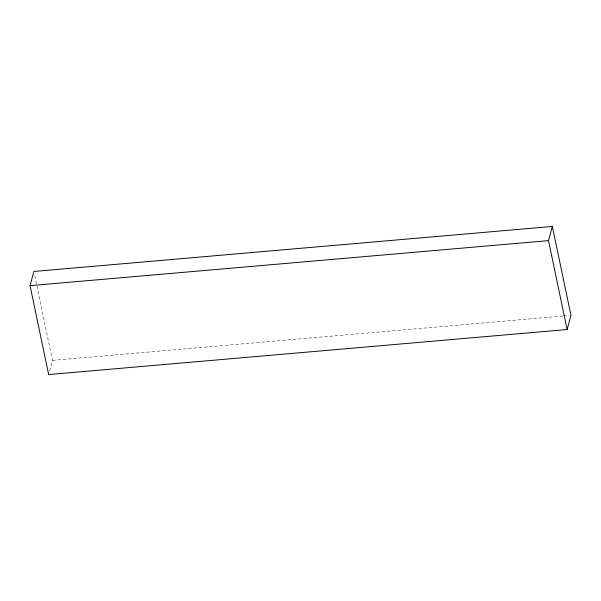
<?xml version="1.0" encoding="UTF-8"?>
<svg xmlns="http://www.w3.org/2000/svg" width="601" height="601" viewBox="0 0 601 601"><rect width="100%" height="100%" fill="white"/><g stroke="black" fill="none" stroke-linecap="round" stroke-linejoin="round"><path stroke-width="0.45" stroke-dasharray="3 2.25" d="M49.613 371.012L52.49 360.375L34.648 275.138M52.49 360.375L562.544 316.073M563.475 315.991L569.079 315.502"/><path stroke-width="0.9" d="M30.05 285.655L33.874 271.472L552.342 226.442L570.95 315.345L567.126 329.528L48.658 374.558L30.05 285.655L548.51 240.625L552.342 226.442M548.51 240.625L567.126 329.528"/></g></svg>
